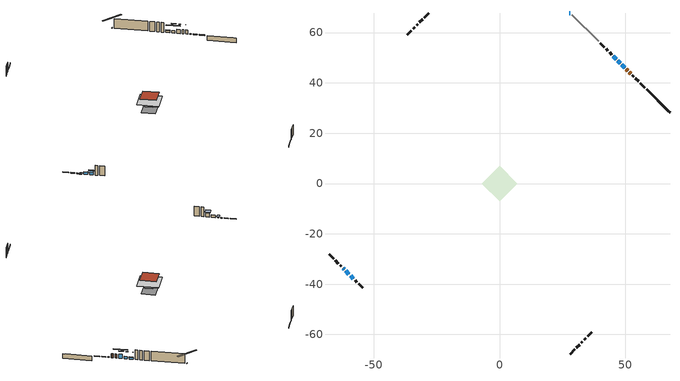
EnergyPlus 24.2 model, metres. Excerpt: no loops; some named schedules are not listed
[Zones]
conditioned space
 floor othersidecoefficients (Floor1 construction): -2.55,0 0,2.55 2.55,0 0,-2.55 z0.23
 floor adiabatic (AdiabaticFloorConstruction): -7.06,0 0,7.06 7.06,0 0,-7.06 z2.67
 floor foundation (Slab1 construction): -4.48,0 0,4.48 4.48,0 0,-4.48 z-2.13
 wall outside (RimJoist1 construction): 28.07,-67.77 29.92,-65.93 / -67.77,-28.07 -65.93,-29.92 / -28.07,67.77 -29.92,65.93 / 57.78,38.07 55.93,39.92 z0.23:0.53
 wall outside (RimJoist2 construction): 30.58,-65.27 31.81,-64.04 / -65.27,-30.58 -64.04,-31.81 / -30.58,65.27 -31.81,64.04 / 55.27,40.57 54.04,41.81 z0.23:0.53
 wall outside (RimJoist3 construction): 32.47,-63.38 32.99,-62.85 / -63.38,-32.47 -62.85,-32.99 / -32.47,63.38 -32.99,62.85 / 53.38,42.46 52.86,42.99 z0.23:0.53
 wall outside (AdiabaticWallConstruction 1): 50.99,44.86 50.47,45.38 z0.23:2.26
 wall outside (AdiabaticWallConstruction): -62.2,-33.65 -61.8,-34.05 z0.23:0.44; 49.81,46.03 48.68,47.16 / -59.21,-36.63 -58.04,-37.8 z0.23:2.26; 48.03,47.82 47.05,48.79 z0.23:1.4; 46.4,49.45 45.25,50.6 z0.23:1.15; -61.15,-34.7 -59.87,-35.98 z0.23:1.45; 28.08,67.77 27.74,67.77 z0.23:0.54
 wall outside (Wall2 construction): 33.65,-62.2 34.38,-61.47 / -57.39,-38.46 -56.66,-39.19 / -33.65,62.2 -34.38,61.47 / 43.09,52.76 42.36,53.49 z0.23:5.11
 wall outside (Wall3 construction): 35.03,-60.81 36.7,-59.15 / -56,-39.84 -54.34,-41.51 / -35.03,60.81 -36.7,59.15 / 41.7,54.14 40.04,55.81 z0.23:5.11
 wall foundation (FoundationWall1 construction): 58.43,37.41,-2.13 58.43,37.41,0.23 66.84,29.01,0.23 66.84,29.01,0.15 67.77,28.07,0.15 67.77,28.07,-2.13
 wall othersidecoefficients (AdiabaticWallConstruction 1): 52.2,43.64 51.64,44.2 z0.23:2.26
 wall othersidecoefficients (Wall1 construction): 44.59,51.25 43.74,52.1 z0.23:5.11
 wall adiabatic (Wall4 construction): 39.38,56.47 28.73,67.12 z0.23:5.11
 window (WindowConstruction 5): -62.2,-33.65 -61.8,-34.04 z0.23:0.43
 window (WindowConstruction): 49.81,46.03 48.68,47.16 z0.23:2.26
 window (WindowConstruction 1): 48.02,47.82 47.06,48.79 z0.23:1.4
 window (WindowConstruction 2): 46.4,49.45 45.25,50.6 z0.23:1.14
 window (WindowConstruction 3): -61.15,-34.7 -59.87,-35.98 z0.23:1.45
 window (WindowConstruction 4): -59.21,-36.63 -58.04,-37.8 z0.23:2.26
 window (WindowConstruction 6): 28.07,67.77 27.74,67.77 z0.23:0.53
 door inside (Door): 52.2,43.64 51.64,44.2 z0.23:2.26
 door (Door 1): 50.99,44.86 50.47,45.38 z0.23:2.26
 ceiling adiabatic (AdiabaticFloorConstruction): 0,-7.06 7.06,0 0,7.06 -7.06,0 z2.67
 roof outside (Roof1 construction): 0,5.31 -5.31,0 0,-5.31 5.31,0 z5.11
shading: -61.59,-34.25 -62.41,-33.44 -63.38,-34.4 -62.56,-35.22 z0.73; 46.87,48.97 51.62,44.22 51.91,44.51 47.16,49.27 z4.82; 45.24,50.6 49.84,46.01 50.13,46.3 45.54,50.89 z3.96; 45.11,50.74 46.54,49.31 46.83,49.6 45.4,51.03 z1.35; -57.83,-38.01 -59.42,-36.42 -60.93,-37.93 -59.34,-39.52 z2.56; 22.74,67.77 33.07,67.77 33.07,68.18 22.74,68.18 z5.53
[Building]
Building 1: Terrain=Suburbs
[Site:Location]
Ottawa Intl AP_ON: Latitude {deg}=45.32; Longitude {deg}=-75.67; Time Zone {hr}=-5; Elevation {m}=115; Keep Site Location Information=Yes
[Site:GroundTemperature:Shallow]
1.18808, -1.19398, -1.38475, -0.254337, 4.28362, 8.80044, 12.7163, 15.1969, 15.4076, 13.3901, 9.57408, 5.19582
[Site:WaterMainsTemperature]
Calculation Method=Schedule; Temperature Schedule=mains temperature schedule
[Material] Roughness=Rough; Thermal Absorptance=0.9
Name | Thickness {m} | Conductivity {W/m-K} | Density {kg/m3} | Specific Heat {J/kg-K} | Solar Absorptance | Visible Absorptance
asphalt or fiberglass shingles | 0.00635 | 0.162714 | 1121.4 | 1465.45 | 0.4 | 0.4
concrete 4.0 in. | 0.1016 | 1.803125 | 2242.8 | 837.4 | 0.7 | 0.7
concrete 8.0 in. | 0.2032 | 1.803125 | 2242.8 | 837.4 | 0.7 | 0.7
door material | 0.04445 | 0.295421 | 512.64 | 1214.23 | 0.7 | 0.7
door material 1 | 0.04445 | 0.327969 | 512.64 | 1214.23 | 0.7 | 0.7
exterior vertical ins | 0.00750702 | 0.029427 | 32.04 | 1214.23 | 0.7 | 0.7
floor covering | 0.0127 | 0.0433444 | 54.468 | 1339.84 | 0.6 | 0.6
floor rigid ins | 0.051816 | 0.029427 | 32.04 | 1214.23 | 0.7 | 0.7
floor rigid ins 1; wall rigid ins | 0.512978 | 0.029427 | 32.04 | 1214.23 | 0.7 | 0.7
floor stud and cavity | 0.1397 | 0.123406 | 92.3553 | 1139.71 | 0.7 | 0.7
floor stud and cavity 1 | 0.1397 | 1.75129 | 37.0049 | 1207.88 | 0.7 | 0.7
furniture material conditioned space 1 | 0.1524 | 0.115458 | 640.8 | 1214.23 | 0.6 | 0.6
gypsum board | 0.0127 | 0.160291 | 801 | 837.4 | 0.6 | 0.6
gypsum board 1 | 0.0127 | 0.160291 | 801 | 837.4 | 0.7 | 0.7
osb sheathing 0.5 in. | 0.0127 | 0.115458 | 512.64 | 1214.23 | 0.4 | 0.4
osb sheathing 0.5 in. 1 | 0.0127 | 0.115458 | 512.64 | 1214.23 | 0.7 | 0.7
osb sheathing 0.75 in. | 0.01905 | 0.115458 | 512.64 | 1214.23 | 0.7 | 0.7
osb sheathing 2.0 in. | 0.0508 | 0.115458 | 512.64 | 1214.23 | 0.7 | 0.7
rim joist stud and cavity | 0.0508 | 0.0385912 | 125.044 | 1163.47 | 0.6 | 0.6
rim joist stud and cavity 1 | 0.0508 | 0.0315101 | 125.044 | 1163.47 | 0.6 | 0.6
rim joist stud and cavity 2 | 0.0508 | 0.571797 | 50.32683 | 1063.81 | 0.6 | 0.6
roof stud and cavity | 0.2032 | 0.116338 | 78.34581 | 1123.46 | 0.7 | 0.7
wall stud and cavity | 0.1397 | 0.1159 | 139.0536 | 1170.24 | 0.7 | 0.7
wall stud and cavity 1 | 0.1397 | 0.114321 | 139.0536 | 1170.24 | 0.7 | 0.7
wall stud and cavity 2 | 0.1397 | 0.110963 | 139.0536 | 1170.24 | 0.7 | 0.7
wall stud and cavity 3 | 0.1397 | 0.0982465 | 139.0536 | 1170.24 | 0.7 | 0.7
wall stud and cavity 4 | 0.0889 | 0.380278 | 52.3479 | 1209.89 | 0.7 | 0.7
wall stud and cavity 5 | 0.0889 | 0.391764 | 83.0341 | 1211.67 | 0.7 | 0.7
wood siding | 0.0254 | 0.102417 | 544.68 | 1172.36 | 0.4 | 0.4
wood siding 1; wood siding 2; wood siding 3 | 0.0254 | 0.102417 | 544.68 | 1172.36 | 0.7 | 0.7
[WindowMaterial:SimpleGlazingSystem]
Name | U-Factor {W/m2-K} | Solar Heat Gain Coefficient
WindowMaterial | 2.98322 | 0.58
WindowMaterial 1 | 5.76317 | 0.76
WindowMaterial 2 | 3.16037 | 0.57
WindowMaterial 3 | 3.11325 | 0.6
WindowMaterial 4 | 2.98152 | 0.59
WindowMaterial 5 | 3.11495 | 0.41
WindowMaterial 6 | 3.07009 | 0.43
[Construction]
AdiabaticFloorConstruction: floor stud and cavity 1, floor rigid ins 1, osb sheathing 0.75 in., floor covering
AdiabaticWallConstruction: wood siding 2, wall rigid ins, wall stud and cavity 4, gypsum board
AdiabaticWallConstruction 1: wood siding 3, wall rigid ins, wall stud and cavity 4, gypsum board
Door: door material
Door 1: door material 1
Floor1 construction: floor stud and cavity, floor rigid ins, osb sheathing 0.75 in., floor covering
FoundationWall1 construction: concrete 8.0 in., gypsum board 1
furniture construction conditioned space 1: furniture material conditioned space 1
PartitionWallConstruction: gypsum board, wall stud and cavity 5, gypsum board
RimJoist1 construction: wood siding 1, osb sheathing 2.0 in., rim joist stud and cavity
RimJoist2 construction: wood siding 1, osb sheathing 2.0 in., rim joist stud and cavity 1
RimJoist3 construction: wood siding 1, rim joist stud and cavity 2
Roof1 construction: asphalt or fiberglass shingles, osb sheathing 0.75 in., roof stud and cavity, gypsum board
Slab1 construction: concrete 4.0 in.
Wall1 construction: osb sheathing 0.5 in., wall stud and cavity, gypsum board
Wall2 construction: wood siding, osb sheathing 0.5 in. 1, wall stud and cavity 1, gypsum board
Wall3 construction: wood siding, osb sheathing 0.5 in. 1, wall stud and cavity 2, gypsum board
Wall4 construction: osb sheathing 0.5 in., wall stud and cavity 3, gypsum board
WindowConstruction: WindowMaterial
WindowConstruction 1: WindowMaterial 1
WindowConstruction 2: WindowMaterial 2
WindowConstruction 3: WindowMaterial 3
WindowConstruction 4: WindowMaterial 4
WindowConstruction 5: WindowMaterial 5
WindowConstruction 6: WindowMaterial 6
[Zone]
conditioned space: Multiplier=1; Volume {m3}=353.1; Part of Total Floor Area=Yes
[Space]
conditioned space 1: Zone=conditioned space; Volume {m3}=353.1
[SurfaceProperty:OtherSideCoefficients]
other non-freezing space: Combined Convective/Radiative Film Coefficient {W/m2-K}=8.35; Constant Temperature Coefficient=1; External Dry-Bulb Temperature Coefficient=0; Ground Temperature Coefficient=0; Wind Speed Coefficient=0; Zone Air Temperature Coefficient=0; Constant Temperature Schedule=other non-freezing space; Previous Other Side Temperature Coefficient=0
[SurfaceProperty:ExposedFoundationPerimeter]
Slab1: Exposed Perimeter Calculation Method=TotalExposedPerimeter; Total Exposed Perimeter {m}=13.207
[InternalMass] Zone or ZoneList=conditioned space; Space or SpaceList=conditioned space 1
Name | Construction | Surface Area {m2}
furniture mass conditioned space 1 | furniture construction conditioned space 1 | 61.1681
partition wall mass | PartitionWallConstruction | 152.92
[Lights]
interior lighting: Zone or ZoneList or Space or SpaceList=conditioned space 1; Schedule=interior lighting schedule; Design Level Calculation Method=LightingLevel; Lighting Level {W}=343.2; Return Air Fraction=0; Fraction Radiant=0.6; Fraction Visible=0.2; Fraction Replaceable=1
[People]
occupants: Zone or ZoneList or Space or SpaceList=conditioned space 1; Number of People Schedule=occupants schedule; Number of People Calculation Method=People; Number of People=3; Fraction Radiant=0.314171; Sensible Heat Fraction=0.56303; Activity Level Schedule=occupants activity schedule; Carbon Dioxide Generation Rate {m3/s-W}=0; Enable ASHRAE 55 Comfort Warnings=No; Mean Radiant Temperature Calculation Type=EnclosureAveraged
[ElectricEquipment] Zone or ZoneList or Space or SpaceList=conditioned space 1; Design Level Calculation Method=EquipmentLevel
Name | Schedule | Design Level {W} | Fraction Latent | Fraction Radiant | Fraction Lost
clothes dryer | clothes dryer schedule | 140.772 | 0.015 | 0.081 | 0.85
clothes washer | clothes washer schedule | 32.1985 | 0.03 | 0.162 | 0.7
cooking range | cooking range schedule | 208.969 | 0.08 | 0.432 | 0.2
dishwasher | dishwasher schedule | 66.8632 | 0.3 | 0.18 | 0.4
fridge | fridge schedule | 72.9452 | 0 | 0.6 | 0
mech vent bath fan 0 | mech vent bath fan 0 schedule | 50.2 | 0 | 0 | 1
mech vent bath fan 1 | mech vent bath fan 1 schedule | 50.2 | 0 | 0 | 1
mech vent house fan | mech vent house fan schedule | 0 | 0 | 0 | 1
mech vent house fan cfis | mech vent house fan cfis schedule | 0 | 0 | 0 | 0
mech vent range fan 0 | mech vent range fan 0 schedule | 57 | 0 | 0 | 1
misc plug loads | misc plug loads schedule | 494.7 | 0.045 | 0.513 | 0.1
whole house fan | Always On Discrete | 0 | 0 | 0 | 1
[OtherEquipment] Zone or ZoneList or Space or SpaceList=conditioned space 1; Design Level Calculation Method=EquipmentLevel
Name | Fuel Type | Schedule | Design Level {W} | Fraction Latent | Fraction Radiant | Fraction Lost
clothes dryer 1 | Electricity | clothes dryer schedule | 0 | 0.015 | 0.081 | 0.85
cooking range 1 | Electricity | cooking range schedule | 0 | 0.08 | 0.432 | 0.2
general water use latent | None | general water use schedule | 59.3978 | 1 | 0 | 0
general water use sensible | None | general water use schedule | -58.539 | 0 | 0.6 | 0
mech vent house fan latent load | None | Always On Discrete | 0 | 1 | 0 | 0
mech vent house fan sensible load | None | Always On Discrete | 0 | 0 | 0 | 0
water heater energy adjustment1 | FuelOilNo2 | Always On Discrete | 0.01 | 0 | 0 | 1
[ZoneInfiltration:DesignFlowRate] Zone or ZoneList or Space or SpaceList=conditioned space 1; Schedule=Always On Discrete; Design Flow Rate Calculation Method=Flow/Zone; Design Flow Rate {m3/s}=0
infil flow; natural vent flow; whole house fan flow
[Foundation:Kiva]
Foundation Kiva 1: Initial Indoor Air Temperature {C}=18; Wall Height Above Grade {m}=0.230002; Wall Depth Below Slab {m}=0.2032; Custom Block Material Name 1=exterior vertical ins; Custom Block Depth 1 {m}=2.36001; Custom Block X Position 1 {m}=0.2159; Custom Block Z Position 1 {m}=0
[Foundation:Kiva:Settings]
Soil Conductivity {W/m-K}=0.849921; Soil Density {kg/m3}=1842.3; Soil Specific Heat {J/kg-K}=418.7; Ground Solar Absorptivity=0.9; Ground Thermal Absorptivity=0.9; Ground Surface Roughness {m}=0.03; Far-Field Width {m}=40; Deep-Ground Boundary Condition=ZeroFlux; Deep-Ground Depth {m}=40; Minimum Cell Dimension {m}=0.2; Maximum Cell Growth Coefficient=3; Simulation Timestep=Timestep
[Exterior:Lights]
exterior lighting: Schedule=exterior lighting schedule; Design Level {W}=75.6
[Schedule:Constant]
Name | Hourly Value
other non-freezing space; fridge schedule | 0
occupants activity schedule | 117.228
mech vent house fan schedule; mech vent house fan cfis schedule; Always On Discrete | 1
[Schedule:Week:Daily]
interior lighting schedule Week Rule - Jan1-Jan27: interior lighting schedule day, interior lighting schedule day, interior lighting schedule day, interior lighting schedule day, interior lighting schedule day, interior lighting schedule day, interior lighting schedule day, interior lighting schedule default day, interior lighting schedule default day, interior lighting schedule default day, interior lighting schedule default day, interior lighting schedule default day
interior lighting schedule Week Rule - Jan28-Feb3: interior lighting schedule day, interior lighting schedule day, interior lighting schedule day, interior lighting schedule day, interior lighting schedule day 1, interior lighting schedule day 1, interior lighting schedule day 1, interior lighting schedule default day, interior lighting schedule default day, interior lighting schedule default day, interior lighting schedule default day, interior lighting schedule default day
interior lighting schedule Week Rule - Feb4-Feb24: interior lighting schedule day 1, interior lighting schedule day 1, interior lighting schedule day 1, interior lighting schedule day 1, interior lighting schedule day 1, interior lighting schedule day 1, interior lighting schedule day 1, interior lighting schedule default day, interior lighting schedule default day, interior lighting schedule default day, interior lighting schedule default day, interior lighting schedule default day
interior lighting schedule Week Rule - Feb25-Mar3: interior lighting schedule day 1, interior lighting schedule day 1, interior lighting schedule day 1, interior lighting schedule day 1, interior lighting schedule day 2, interior lighting schedule day 2, interior lighting schedule day 2, interior lighting schedule default day, interior lighting schedule default day, interior lighting schedule default day, interior lighting schedule default day, interior lighting schedule default day
interior lighting schedule Week Rule - Mar4-Mar31: interior lighting schedule day 2, interior lighting schedule day 2, interior lighting schedule day 2, interior lighting schedule day 2, interior lighting schedule day 2, interior lighting schedule day 2, interior lighting schedule day 2, interior lighting schedule default day, interior lighting schedule default day, interior lighting schedule default day, interior lighting schedule default day, interior lighting schedule default day
interior lighting schedule Week Rule - Apr1-Apr28: interior lighting schedule day 3, interior lighting schedule day 3, interior lighting schedule day 3, interior lighting schedule day 3, interior lighting schedule day 3, interior lighting schedule day 3, interior lighting schedule day 3, interior lighting schedule default day, interior lighting schedule default day, interior lighting schedule default day, interior lighting schedule default day, interior lighting schedule default day
interior lighting schedule Week Rule - Apr29-May5: interior lighting schedule day 3, interior lighting schedule day 3, interior lighting schedule day 4, interior lighting schedule day 4, interior lighting schedule day 4, interior lighting schedule day 4, interior lighting schedule day 4, interior lighting schedule default day, interior lighting schedule default day, interior lighting schedule default day, interior lighting schedule default day, interior lighting schedule default day
interior lighting schedule Week Rule - May6-May26: interior lighting schedule day 4, interior lighting schedule day 4, interior lighting schedule day 4, interior lighting schedule day 4, interior lighting schedule day 4, interior lighting schedule day 4, interior lighting schedule day 4, interior lighting schedule default day, interior lighting schedule default day, interior lighting schedule default day, interior lighting schedule default day, interior lighting schedule default day
interior lighting schedule Week Rule - May27-Jun2: interior lighting schedule day 4, interior lighting schedule day 4, interior lighting schedule day 4, interior lighting schedule day 4, interior lighting schedule day 4, interior lighting schedule day 5, interior lighting schedule day 5, interior lighting schedule default day, interior lighting schedule default day, interior lighting schedule default day, interior lighting schedule default day, interior lighting schedule default day
interior lighting schedule Week Rule - Jun3-Jun30: interior lighting schedule day 5, interior lighting schedule day 5, interior lighting schedule day 5, interior lighting schedule day 5, interior lighting schedule day 5, interior lighting schedule day 5, interior lighting schedule day 5, interior lighting schedule default day, interior lighting schedule default day, interior lighting schedule default day, interior lighting schedule default day, interior lighting schedule default day
interior lighting schedule Week Rule - Jul1-Jul28: interior lighting schedule day 6, interior lighting schedule day 6, interior lighting schedule day 6, interior lighting schedule day 6, interior lighting schedule day 6, interior lighting schedule day 6, interior lighting schedule day 6, interior lighting schedule default day, interior lighting schedule default day, interior lighting schedule default day, interior lighting schedule default day, interior lighting schedule default day
interior lighting schedule Week Rule - Jul29-Aug4: interior lighting schedule day 6, interior lighting schedule day 6, interior lighting schedule day 6, interior lighting schedule day 7, interior lighting schedule day 7, interior lighting schedule day 7, interior lighting schedule day 7, interior lighting schedule default day, interior lighting schedule default day, interior lighting schedule default day, interior lighting schedule default day, interior lighting schedule default day
interior lighting schedule Week Rule - Aug5-Aug25: interior lighting schedule day 7, interior lighting schedule day 7, interior lighting schedule day 7, interior lighting schedule day 7, interior lighting schedule day 7, interior lighting schedule day 7, interior lighting schedule day 7, interior lighting schedule default day, interior lighting schedule default day, interior lighting schedule default day, interior lighting schedule default day, interior lighting schedule default day
interior lighting schedule Week Rule - Aug26-Sep1: interior lighting schedule day 7, interior lighting schedule day 7, interior lighting schedule day 7, interior lighting schedule day 7, interior lighting schedule day 7, interior lighting schedule day 7, interior lighting schedule day 8, interior lighting schedule default day, interior lighting schedule default day, interior lighting schedule default day, interior lighting schedule default day, interior lighting schedule default day
interior lighting schedule Week Rule - Sep2-Sep29: interior lighting schedule day 8, interior lighting schedule day 8, interior lighting schedule day 8, interior lighting schedule day 8, interior lighting schedule day 8, interior lighting schedule day 8, interior lighting schedule day 8, interior lighting schedule default day, interior lighting schedule default day, interior lighting schedule default day, interior lighting schedule default day, interior lighting schedule default day
interior lighting schedule Week Rule - Sep30-Oct6: interior lighting schedule day 8, interior lighting schedule day 9, interior lighting schedule day 9, interior lighting schedule day 9, interior lighting schedule day 9, interior lighting schedule day 9, interior lighting schedule day 9, interior lighting schedule default day, interior lighting schedule default day, interior lighting schedule default day, interior lighting schedule default day, interior lighting schedule default day
interior lighting schedule Week Rule - Oct7-Oct27: interior lighting schedule day 9, interior lighting schedule day 9, interior lighting schedule day 9, interior lighting schedule day 9, interior lighting schedule day 9, interior lighting schedule day 9, interior lighting schedule day 9, interior lighting schedule default day, interior lighting schedule default day, interior lighting schedule default day, interior lighting schedule default day, interior lighting schedule default day
interior lighting schedule Week Rule - Oct28-Nov3: interior lighting schedule day 9, interior lighting schedule day 9, interior lighting schedule day 9, interior lighting schedule day 9, interior lighting schedule day 10, interior lighting schedule day 10, interior lighting schedule day 10, interior lighting schedule default day, interior lighting schedule default day, interior lighting schedule default day, interior lighting schedule default day, interior lighting schedule default day
interior lighting schedule Week Rule - Nov4-Nov24: interior lighting schedule day 10, interior lighting schedule day 10, interior lighting schedule day 10, interior lighting schedule day 10, interior lighting schedule day 10, interior lighting schedule day 10, interior lighting schedule day 10, interior lighting schedule default day, interior lighting schedule default day, interior lighting schedule default day, interior lighting schedule default day, interior lighting schedule default day
interior lighting schedule Week Rule - Nov25-Dec1: interior lighting schedule day 10, interior lighting schedule day 10, interior lighting schedule day 10, interior lighting schedule day 10, interior lighting schedule day 10, interior lighting schedule day 10, interior lighting schedule day 11, interior lighting schedule default day, interior lighting schedule default day, interior lighting schedule default day, interior lighting schedule default day, interior lighting schedule default day
interior lighting schedule Week Rule - Dec2-Dec31: interior lighting schedule day 11, interior lighting schedule day 11, interior lighting schedule day 11, interior lighting schedule day 11, interior lighting schedule day 11, interior lighting schedule day 11, interior lighting schedule day 11, interior lighting schedule default day, interior lighting schedule default day, interior lighting schedule default day, interior lighting schedule default day, interior lighting schedule default day
occupants schedule Week Rule - Jan1-Dec31: occupants schedule day, occupants schedule day, occupants schedule day, occupants schedule day, occupants schedule day, occupants schedule day, occupants schedule day, occupants schedule default day, occupants schedule default day, occupants schedule default day, occupants schedule default day, occupants schedule default day
clothes dryer schedule Week Rule - Jan1-Dec31: clothes dryer schedule day, clothes dryer schedule day, clothes dryer schedule day, clothes dryer schedule day, clothes dryer schedule day, clothes dryer schedule day, clothes dryer schedule day, clothes dryer schedule default day, clothes dryer schedule default day, clothes dryer schedule default day, clothes dryer schedule default day, clothes dryer schedule default day
clothes washer schedule Week Rule - Jan1-Dec31: clothes washer schedule day, clothes washer schedule day, clothes washer schedule day, clothes washer schedule day, clothes washer schedule day, clothes washer schedule day, clothes washer schedule day, clothes washer schedule default day, clothes washer schedule default day, clothes washer schedule default day, clothes washer schedule default day, clothes washer schedule default day
cooking range schedule Week Rule - Jan1-Dec31: cooking range schedule day, cooking range schedule day, cooking range schedule day, cooking range schedule day, cooking range schedule day, cooking range schedule day, cooking range schedule day, cooking range schedule default day, cooking range schedule default day, cooking range schedule default day, cooking range schedule default day, cooking range schedule default day
dishwasher schedule Week Rule - Jan1-Dec31: dishwasher schedule day, dishwasher schedule day, dishwasher schedule day, dishwasher schedule day, dishwasher schedule day, dishwasher schedule day, dishwasher schedule day, dishwasher schedule default day, dishwasher schedule default day, dishwasher schedule default day, dishwasher schedule default day, dishwasher schedule default day
mech vent bath fan 0 schedule Week Rule - Jan1-Dec31: mech vent bath fan 0 schedule day, mech vent bath fan 0 schedule day, mech vent bath fan 0 schedule day, mech vent bath fan 0 schedule day, mech vent bath fan 0 schedule day, mech vent bath fan 0 schedule day, mech vent bath fan 0 schedule day, mech vent bath fan 0 schedule default day, mech vent bath fan 0 schedule default day, mech vent bath fan 0 schedule default day, mech vent bath fan 0 schedule default day, mech vent bath fan 0 schedule default day
mech vent bath fan 1 schedule Week Rule - Jan1-Dec31: mech vent bath fan 1 schedule day, mech vent bath fan 1 schedule day, mech vent bath fan 1 schedule day, mech vent bath fan 1 schedule day, mech vent bath fan 1 schedule day, mech vent bath fan 1 schedule day, mech vent bath fan 1 schedule day, mech vent bath fan 1 schedule default day, mech vent bath fan 1 schedule default day, mech vent bath fan 1 schedule default day, mech vent bath fan 1 schedule default day, mech vent bath fan 1 schedule default day
mech vent range fan 0 schedule Week Rule - Jan1-Dec31: mech vent range fan 0 schedule day, mech vent range fan 0 schedule day, mech vent range fan 0 schedule day, mech vent range fan 0 schedule day, mech vent range fan 0 schedule day, mech vent range fan 0 schedule day, mech vent range fan 0 schedule day, mech vent range fan 0 schedule default day, mech vent range fan 0 schedule default day, mech vent range fan 0 schedule default day, mech vent range fan 0 schedule default day, mech vent range fan 0 schedule default day
misc plug loads schedule Week Rule - Jan1-Dec31: misc plug loads schedule day, misc plug loads schedule day, misc plug loads schedule day, misc plug loads schedule day, misc plug loads schedule day, misc plug loads schedule day, misc plug loads schedule day, misc plug loads schedule default day, misc plug loads schedule default day, misc plug loads schedule default day, misc plug loads schedule default day, misc plug loads schedule default day
general water use schedule Week Rule - Jan1-Dec31: general water use schedule day, general water use schedule day, general water use schedule day, general water use schedule day, general water use schedule day, general water use schedule day, general water use schedule day, general water use schedule default day, general water use schedule default day, general water use schedule default day, general water use schedule default day, general water use schedule default day
exterior lighting schedule Week Rule - Jan1-Jan27: exterior lighting schedule day, exterior lighting schedule day, exterior lighting schedule day, exterior lighting schedule day, exterior lighting schedule day, exterior lighting schedule day, exterior lighting schedule day, exterior lighting schedule default day, exterior lighting schedule default day, exterior lighting schedule default day, exterior lighting schedule default day, exterior lighting schedule default day
exterior lighting schedule Week Rule - Jan28-Feb3: exterior lighting schedule day, exterior lighting schedule day, exterior lighting schedule day, exterior lighting schedule day, exterior lighting schedule day 1, exterior lighting schedule day 1, exterior lighting schedule day 1, exterior lighting schedule default day, exterior lighting schedule default day, exterior lighting schedule default day, exterior lighting schedule default day, exterior lighting schedule default day
exterior lighting schedule Week Rule - Feb4-Feb24: exterior lighting schedule day 1, exterior lighting schedule day 1, exterior lighting schedule day 1, exterior lighting schedule day 1, exterior lighting schedule day 1, exterior lighting schedule day 1, exterior lighting schedule day 1, exterior lighting schedule default day, exterior lighting schedule default day, exterior lighting schedule default day, exterior lighting schedule default day, exterior lighting schedule default day
exterior lighting schedule Week Rule - Feb25-Mar3: exterior lighting schedule day 1, exterior lighting schedule day 1, exterior lighting schedule day 1, exterior lighting schedule day 1, exterior lighting schedule day 2, exterior lighting schedule day 2, exterior lighting schedule day 2, exterior lighting schedule default day, exterior lighting schedule default day, exterior lighting schedule default day, exterior lighting schedule default day, exterior lighting schedule default day
exterior lighting schedule Week Rule - Mar4-Mar31: exterior lighting schedule day 2, exterior lighting schedule day 2, exterior lighting schedule day 2, exterior lighting schedule day 2, exterior lighting schedule day 2, exterior lighting schedule day 2, exterior lighting schedule day 2, exterior lighting schedule default day, exterior lighting schedule default day, exterior lighting schedule default day, exterior lighting schedule default day, exterior lighting schedule default day
exterior lighting schedule Week Rule - Apr1-Apr28: exterior lighting schedule day 3, exterior lighting schedule day 3, exterior lighting schedule day 3, exterior lighting schedule day 3, exterior lighting schedule day 3, exterior lighting schedule day 3, exterior lighting schedule day 3, exterior lighting schedule default day, exterior lighting schedule default day, exterior lighting schedule default day, exterior lighting schedule default day, exterior lighting schedule default day
exterior lighting schedule Week Rule - Apr29-May5: exterior lighting schedule day 3, exterior lighting schedule day 3, exterior lighting schedule day 4, exterior lighting schedule day 4, exterior lighting schedule day 4, exterior lighting schedule day 4, exterior lighting schedule day 4, exterior lighting schedule default day, exterior lighting schedule default day, exterior lighting schedule default day, exterior lighting schedule default day, exterior lighting schedule default day
exterior lighting schedule Week Rule - May6-May26: exterior lighting schedule day 4, exterior lighting schedule day 4, exterior lighting schedule day 4, exterior lighting schedule day 4, exterior lighting schedule day 4, exterior lighting schedule day 4, exterior lighting schedule day 4, exterior lighting schedule default day, exterior lighting schedule default day, exterior lighting schedule default day, exterior lighting schedule default day, exterior lighting schedule default day
exterior lighting schedule Week Rule - May27-Jun2: exterior lighting schedule day 4, exterior lighting schedule day 4, exterior lighting schedule day 4, exterior lighting schedule day 4, exterior lighting schedule day 4, exterior lighting schedule day 5, exterior lighting schedule day 5, exterior lighting schedule default day, exterior lighting schedule default day, exterior lighting schedule default day, exterior lighting schedule default day, exterior lighting schedule default day
exterior lighting schedule Week Rule - Jun3-Jun30: exterior lighting schedule day 5, exterior lighting schedule day 5, exterior lighting schedule day 5, exterior lighting schedule day 5, exterior lighting schedule day 5, exterior lighting schedule day 5, exterior lighting schedule day 5, exterior lighting schedule default day, exterior lighting schedule default day, exterior lighting schedule default day, exterior lighting schedule default day, exterior lighting schedule default day
exterior lighting schedule Week Rule - Jul1-Jul28: exterior lighting schedule day 6, exterior lighting schedule day 6, exterior lighting schedule day 6, exterior lighting schedule day 6, exterior lighting schedule day 6, exterior lighting schedule day 6, exterior lighting schedule day 6, exterior lighting schedule default day, exterior lighting schedule default day, exterior lighting schedule default day, exterior lighting schedule default day, exterior lighting schedule default day
exterior lighting schedule Week Rule - Jul29-Aug4: exterior lighting schedule day 6, exterior lighting schedule day 6, exterior lighting schedule day 6, exterior lighting schedule day 7, exterior lighting schedule day 7, exterior lighting schedule day 7, exterior lighting schedule day 7, exterior lighting schedule default day, exterior lighting schedule default day, exterior lighting schedule default day, exterior lighting schedule default day, exterior lighting schedule default day
exterior lighting schedule Week Rule - Aug5-Aug25: exterior lighting schedule day 7, exterior lighting schedule day 7, exterior lighting schedule day 7, exterior lighting schedule day 7, exterior lighting schedule day 7, exterior lighting schedule day 7, exterior lighting schedule day 7, exterior lighting schedule default day, exterior lighting schedule default day, exterior lighting schedule default day, exterior lighting schedule default day, exterior lighting schedule default day
exterior lighting schedule Week Rule - Aug26-Sep1: exterior lighting schedule day 7, exterior lighting schedule day 7, exterior lighting schedule day 7, exterior lighting schedule day 7, exterior lighting schedule day 7, exterior lighting schedule day 7, exterior lighting schedule day 8, exterior lighting schedule default day, exterior lighting schedule default day, exterior lighting schedule default day, exterior lighting schedule default day, exterior lighting schedule default day
exterior lighting schedule Week Rule - Sep2-Sep29: exterior lighting schedule day 8, exterior lighting schedule day 8, exterior lighting schedule day 8, exterior lighting schedule day 8, exterior lighting schedule day 8, exterior lighting schedule day 8, exterior lighting schedule day 8, exterior lighting schedule default day, exterior lighting schedule default day, exterior lighting schedule default day, exterior lighting schedule default day, exterior lighting schedule default day
exterior lighting schedule Week Rule - Sep30-Oct6: exterior lighting schedule day 8, exterior lighting schedule day 9, exterior lighting schedule day 9, exterior lighting schedule day 9, exterior lighting schedule day 9, exterior lighting schedule day 9, exterior lighting schedule day 9, exterior lighting schedule default day, exterior lighting schedule default day, exterior lighting schedule default day, exterior lighting schedule default day, exterior lighting schedule default day
exterior lighting schedule Week Rule - Oct7-Oct27: exterior lighting schedule day 9, exterior lighting schedule day 9, exterior lighting schedule day 9, exterior lighting schedule day 9, exterior lighting schedule day 9, exterior lighting schedule day 9, exterior lighting schedule day 9, exterior lighting schedule default day, exterior lighting schedule default day, exterior lighting schedule default day, exterior lighting schedule default day, exterior lighting schedule default day
exterior lighting schedule Week Rule - Oct28-Nov3: exterior lighting schedule day 9, exterior lighting schedule day 9, exterior lighting schedule day 9, exterior lighting schedule day 9, exterior lighting schedule day 10, exterior lighting schedule day 10, exterior lighting schedule day 10, exterior lighting schedule default day, exterior lighting schedule default day, exterior lighting schedule default day, exterior lighting schedule default day, exterior lighting schedule default day
exterior lighting schedule Week Rule - Nov4-Nov24: exterior lighting schedule day 10, exterior lighting schedule day 10, exterior lighting schedule day 10, exterior lighting schedule day 10, exterior lighting schedule day 10, exterior lighting schedule day 10, exterior lighting schedule day 10, exterior lighting schedule default day, exterior lighting schedule default day, exterior lighting schedule default day, exterior lighting schedule default day, exterior lighting schedule default day
exterior lighting schedule Week Rule - Nov25-Dec1: exterior lighting schedule day 10, exterior lighting schedule day 10, exterior lighting schedule day 10, exterior lighting schedule day 10, exterior lighting schedule day 10, exterior lighting schedule day 10, exterior lighting schedule day 11, exterior lighting schedule default day, exterior lighting schedule default day, exterior lighting schedule default day, exterior lighting schedule default day, exterior lighting schedule default day
[Schedule:Year]
interior lighting schedule: interior lighting schedule Week Rule - Jan1-Jan27, 1, 1, 1, 27, interior lighting schedule Week Rule - Jan28-Feb3, 1, 28, 2, 3, interior lighting schedule Week Rule - Feb4-Feb24, 2, 4, 2, 24, interior lighting schedule Week Rule - Feb25-Mar3, 2, 25, 3, 3, interior lighting schedule Week Rule - Mar4-Mar31, 3, 4, 3, 31, interior lighting schedule Week Rule - Apr1-Apr28, 4, 1, 4, 28, interior lighting schedule Week Rule - Apr29-May5, 4, 29, 5, 5, interior lighting schedule Week Rule - May6-May26, 5, 6, 5, 26, interior lighting schedule Week Rule - May27-Jun2, 5, 27, 6, 2, interior lighting schedule Week Rule - Jun3-Jun30, 6, 3, 6, 30, interior lighting schedule Week Rule - Jul1-Jul28, 7, 1, 7, 28, interior lighting schedule Week Rule - Jul29-Aug4, 7, 29, 8, 4, interior lighting schedule Week Rule - Aug5-Aug25, 8, 5, 8, 25, interior lighting schedule Week Rule - Aug26-Sep1, 8, 26, 9, 1, interior lighting schedule Week Rule - Sep2-Sep29, 9, 2, 9, 29, interior lighting schedule Week Rule - Sep30-Oct6, 9, 30, 10, 6, interior lighting schedule Week Rule - Oct7-Oct27, 10, 7, 10, 27, interior lighting schedule Week Rule - Oct28-Nov3, 10, 28, 11, 3, interior lighting schedule Week Rule - Nov4-Nov24, 11, 4, 11, 24, interior lighting schedule Week Rule - Nov25-Dec1, 11, 25, 12, 1, interior lighting schedule Week Rule - Dec2-Dec31, 12, 2, 12, 31
occupants schedule: occupants schedule Week Rule - Jan1-Dec31, 1, 1, 12, 31
clothes dryer schedule: clothes dryer schedule Week Rule - Jan1-Dec31, 1, 1, 12, 31
clothes washer schedule: clothes washer schedule Week Rule - Jan1-Dec31, 1, 1, 12, 31
cooking range schedule: cooking range schedule Week Rule - Jan1-Dec31, 1, 1, 12, 31
dishwasher schedule: dishwasher schedule Week Rule - Jan1-Dec31, 1, 1, 12, 31
mech vent bath fan 0 schedule: mech vent bath fan 0 schedule Week Rule - Jan1-Dec31, 1, 1, 12, 31
mech vent bath fan 1 schedule: mech vent bath fan 1 schedule Week Rule - Jan1-Dec31, 1, 1, 12, 31
mech vent range fan 0 schedule: mech vent range fan 0 schedule Week Rule - Jan1-Dec31, 1, 1, 12, 31
misc plug loads schedule: misc plug loads schedule Week Rule - Jan1-Dec31, 1, 1, 12, 31
general water use schedule: general water use schedule Week Rule - Jan1-Dec31, 1, 1, 12, 31
exterior lighting schedule: exterior lighting schedule Week Rule - Jan1-Jan27, 1, 1, 1, 27, exterior lighting schedule Week Rule - Jan28-Feb3, 1, 28, 2, 3, exterior lighting schedule Week Rule - Feb4-Feb24, 2, 4, 2, 24, exterior lighting schedule Week Rule - Feb25-Mar3, 2, 25, 3, 3, exterior lighting schedule Week Rule - Mar4-Mar31, 3, 4, 3, 31, exterior lighting schedule Week Rule - Apr1-Apr28, 4, 1, 4, 28, exterior lighting schedule Week Rule - Apr29-May5, 4, 29, 5, 5, exterior lighting schedule Week Rule - May6-May26, 5, 6, 5, 26, exterior lighting schedule Week Rule - May27-Jun2, 5, 27, 6, 2, exterior lighting schedule Week Rule - Jun3-Jun30, 6, 3, 6, 30, exterior lighting schedule Week Rule - Jul1-Jul28, 7, 1, 7, 28, exterior lighting schedule Week Rule - Jul29-Aug4, 7, 29, 8, 4, exterior lighting schedule Week Rule - Aug5-Aug25, 8, 5, 8, 25, exterior lighting schedule Week Rule - Aug26-Sep1, 8, 26, 9, 1, exterior lighting schedule Week Rule - Sep2-Sep29, 9, 2, 9, 29, exterior lighting schedule Week Rule - Sep30-Oct6, 9, 30, 10, 6, exterior lighting schedule Week Rule - Oct7-Oct27, 10, 7, 10, 27, exterior lighting schedule Week Rule - Oct28-Nov3, 10, 28, 11, 3, exterior lighting schedule Week Rule - Nov4-Nov24, 11, 4, 11, 24, exterior lighting schedule Week Rule - Nov25-Dec1, 11, 25, 12, 1, exterior lighting schedule Week Rule - Dec2-Dec31, 12, 2, 12, 31
[Schedule:Compact]
mains temperature schedule: Through: 01/01, For: AllDays, Until: 24:00, 5.98056, Through: 01/02, For: AllDays, Until: 24:00, 5.90111, Through: 01/03, For: AllDays, Until: 24:00, 5.82222, Through: 01/04, For: AllDays, Until: 24:00, 5.74556, Through: 01/05, For: AllDays, Until: 24:00, 5.66944, Through: 01/06, For: AllDays, Until: 24:00, 5.595, Through: 01/07, For: AllDays, Until: 24:00, 5.52222, Through: 01/08, For: AllDays, Until: 24:00, 5.45, Through: 01/09, For: AllDays, Until: 24:00, 5.38, Through: 01/10, For: AllDays, Until: 24:00, 5.31111, Through: 01/11, For: AllDays, Until: 24:00, 5.24333, Through: 01/12, For: AllDays, Until: 24:00, 5.17778, Through: 01/13, For: AllDays, Until: 24:00, 5.11333, Through: 01/14, For: AllDays, Until: 24:00, 5.05, Through: 01/15, For: AllDays, Until: 24:00, 4.98833, Through: 01/16, For: AllDays, Until: 24:00, 4.92889, Through: 01/17, For: AllDays, Until: 24:00, 4.87, Through: 01/18, For: AllDays, Until: 24:00, 4.81333, Through: 01/19, For: AllDays, Until: 24:00, 4.75833, Through: 01/20, For: AllDays, Until: 24:00, 4.70444, Through: 01/21, For: AllDays, Until: 24:00, 4.65278, Through: 01/22, For: AllDays, Until: 24:00, 4.60222, Through: 01/23, For: AllDays, Until: 24:00, 4.55333, Through: 01/24, For: AllDays, Until: 24:00, 4.50667, Through: 01/25, For: AllDays, Until: 24:00, 4.46111, Through: 01/26, For: AllDays, Until: 24:00, 4.41722, Through: 01/27, For: AllDays, Until: 24:00, 4.37556, Through: 01/28, For: AllDays, Until: 24:00, 4.335, Through: 01/29, For: AllDays, Until: 24:00, 4.29667, Through: 01/30, For: AllDays, Until: 24:00, 4.26, Through: 01/31, For: AllDays, Until: 24:00, 4.225, Through: 02/01, For: AllDays, Until: 24:00, 4.19167, Through: 02/02, For: AllDays, Until: 24:00, 4.16, Through: 02/03, For: AllDays, Until: 24:00, 4.13056, Through: 02/04, For: AllDays, Until: 24:00, 4.10278, Through: 02/05, For: AllDays, Until: 24:00, 4.07667, Through: 02/06, For: AllDays, Until: 24:00, 4.05222, Through: 02/07, For: AllDays, Until: 24:00, 4.03, Through: 02/08, For: AllDays, Until: 24:00, 4.00889, Through: 02/09, For: AllDays, Until: 24:00, 3.99056, Through: 02/10, For: AllDays, Until: 24:00, 3.97333, Through: 02/11, For: AllDays, Until: 24:00, 3.95833, Through: 02/12, For: AllDays, Until: 24:00, 3.945, Through: 02/13, For: AllDays, Until: 24:00, 3.93333, Through: 02/14, For: AllDays, Until: 24:00, 3.92389, Through: 02/15, For: AllDays, Until: 24:00, 3.91611, Through: 02/16, For: AllDays, Until: 24:00, 3.91, Through: 02/17, For: AllDays, Until: 24:00, 3.90611, Through: 02/18, For: AllDays, Until: 24:00, 3.90389, Through: 02/19, For: AllDays, Until: 24:00, 3.90389, Through: 02/20, For: AllDays, Until: 24:00, 3.905, Through: 02/21, For: AllDays, Until: 24:00, 3.90889, Through: 02/22, For: AllDays, Until: 24:00, 3.91389, Through: 02/23, For: AllDays, Until: 24:00, 3.92111, Through: 02/24, For: AllDays, Until: 24:00, 3.93, Through: 02/25, For: AllDays, Until: 24:00, 3.94056, Through: 02/26, For: AllDays, Until: 24:00, 3.95333, Through: 02/27, For: AllDays, Until: 24:00, 3.96778, Through: 02/28, For: AllDays, Until: 24:00, 3.98444, Through: 03/01, For: AllDays, Until: 24:00, 4.00278, Through: 03/02, For: AllDays, Until: 24:00, 4.02278, Through: 03/03, For: AllDays, Until: 24:00, 4.04444, Through: 03/04, For: AllDays, Until: 24:00, 4.06833, Through: 03/05, For: AllDays, Until: 24:00, 4.09389, Through: 03/06, For: AllDays, Until: 24:00, 4.12111, Through: 03/07, For: AllDays, Until: 24:00, 4.15, Through: 03/08, For: AllDays, Until: 24:00, 4.18111, Through: 03/09, For: AllDays, Until: 24:00, 4.21333, Through: 03/10, For: AllDays, Until: 24:00, 4.24778, Through: 03/11, For: AllDays, Until: 24:00, 4.28389, Through: 03/12, For: AllDays, Until: 24:00, 4.32222, Through: 03/13, For: AllDays, Until: 24:00, 4.36167, Through: 03/14, For: AllDays, Until: 24:00, 4.40333, Through: 03/15, For: AllDays, Until: 24:00, 4.44611, Through: 03/16, For: AllDays, Until: 24:00, 4.49111, Through: 03/17, For: AllDays, Until: 24:00, 4.53722, Through: 03/18, For: AllDays, Until: 24:00, 4.58556, Through: 03/19, For: AllDays, Until: 24:00, 4.63556, Through: 03/20, For: AllDays, Until: 24:00, 4.68667, Through: 03/21, For: AllDays, Until: 24:00, 4.74, Through: 03/22, For: AllDays, Until: 24:00, 4.79444, Through: 03/23, For: AllDays, Until: 24:00, 4.85111, Through: 03/24, For: AllDays, Until: 24:00, 4.90889, Through: 03/25, For: AllDays, Until: 24:00, 4.96833, Through: 03/26, For: AllDays, Until: 24:00, 5.02944, Through: 03/27, For: AllDays, Until: 24:00, 5.09167, Through: 03/28, For: AllDays, Until: 24:00, 5.15556, Through: 03/29, For: AllDays, Until: 24:00, 5.22111, Through: 03/30, For: AllDays, Until: 24:00, 5.28833, Through: 03/31, For: AllDays, Until: 24:00, 5.35667, Through: 04/01, For: AllDays, Until: 24:00, 5.42667, Through: 04/02, For: AllDays, Until: 24:00, 5.49778, Through: 04/03, For: AllDays, Until: 24:00, 5.57056, Through: 04/04, For: AllDays, Until: 24:00, 5.64444, Through: 04/05, For: AllDays, Until: 24:00, 5.71944, Through: 04/06, For: AllDays, Until: 24:00, 5.79611, Through: 04/07, For: AllDays, Until: 24:00, 5.87444, Through: 04/08, For: AllDays, Until: 24:00, 5.95389, Through: 04/09, For: AllDays, Until: 24:00, 6.03389, Through: 04/10, For: AllDays, Until: 24:00, 6.11611, Through: 04/11, For: AllDays, Until: 24:00, 6.19889, Through: 04/12, For: AllDays, Until: 24:00, 6.28278, Through: 04/13, For: AllDays, Until: 24:00, 6.36833, Through: 04/14, For: AllDays, Until: 24:00, 6.45444, Through: 04/15, For: AllDays, Until: 24:00, 6.54222, Through: 04/16, For: AllDays, Until: 24:00, 6.63056, Through: 04/17, For: AllDays, Until: 24:00, 6.72056, Through: 04/18, For: AllDays, Until: 24:00, 6.81111, Through: 04/19, For: AllDays, Until: 24:00, 6.90278, Through: 04/20, For: AllDays, Until: 24:00, 6.99556, Through: 04/21, For: AllDays, Until: 24:00, 7.08889, Through: 04/22, For: AllDays, Until: 24:00, 7.18333, Through: 04/23, For: AllDays, Until: 24:00, 7.27889, Through: 04/24, For: AllDays, Until: 24:00, 7.375, Through: 04/25, For: AllDays, Until: 24:00, 7.47222, Through: 04/26, For: AllDays, Until: 24:00, 7.57, Through: 04/27, For: AllDays, Until: 24:00, 7.66889, Through: 04/28, For: AllDays, Until: 24:00, 7.76833, Through: 04/29, For: AllDays, Until: 24:00, 7.86833, Through: 04/30, For: AllDays, Until: 24:00, 7.96889, Through: 05/01, For: AllDays, Until: 24:00, 8.07056, Through: 05/02, For: AllDays, Until: 24:00, 8.17278, Through: 05/03, For: AllDays, Until: 24:00, 8.275, Through: 05/04, For: AllDays, Until: 24:00, 8.37833, Through: 05/05, For: AllDays, Until: 24:00, 8.48222, Through: 05/06, For: AllDays, Until: 24:00, 8.58667, Through: 05/07, For: AllDays, Until: 24:00, 8.69111, Through: 05/08, For: AllDays, Until: 24:00, 8.79667, Through: 05/09, For: AllDays, Until: 24:00, 8.90222, Through: 05/10, For: AllDays, Until: 24:00, 9.00833, Through: 05/11, For: AllDays, Until: 24:00, 9.11444, Through: 05/12, For: AllDays, Until: 24:00, 9.22111, Through: 05/13, For: AllDays, Until: 24:00, 9.32778, Through: 05/14, For: AllDays, Until: 24:00, 9.435, Through: 05/15, For: AllDays, Until: 24:00, 9.54278, Through: 05/16, For: AllDays, Until: 24:00, 9.65, Through: 05/17, For: AllDays, Until: 24:00, 9.75778, Through: 05/18, For: AllDays, Until: 24:00, 9.86611, Through: 05/19, For: AllDays, Until: 24:00, 9.97389, Through: 05/20, For: AllDays, Until: 24:00, 10.0822, Through: 05/21, For: AllDays, Until: 24:00, 10.19, Through: 05/22, For: AllDays, Until: 24:00, 10.2983, Through: 05/23, For: AllDays, Until: 24:00, 10.4061, Through: 05/24, For: AllDays, Until: 24:00, 10.5139, Through: 05/25, For: AllDays, Until: 24:00, 10.6222, Through: 05/26, For: AllDays, Until: 24:00, 10.73, Through: 05/27, For: AllDays, Until: 24:00, 10.8372, Through: 05/28, For: AllDays, Until: 24:00, 10.945, Through: 05/29, For: AllDays, Until: 24:00, 11.0517, Through: 05/30, For: AllDays, Until: 24:00, 11.1589, Through: 05/31, For: AllDays, Until: 24:00, 11.2656, Through: 06/01, For: AllDays, Until: 24:00, 11.3717, Through: 06/02, For: AllDays, Until: 24:00, 11.4778, Through: 06/03, For: AllDays, Until: 24:00, 11.5833, Through: 06/04, For: AllDays, Until: 24:00, 11.6883, Through: 06/05, For: AllDays, Until: 24:00, 11.7933, Through: 06/06, For: AllDays, Until: 24:00, 11.8972, Through: 06/07, For: AllDays, Until: 24:00, 12.0011, Through: 06/08, For: AllDays, Until: 24:00, 12.1044, Through: 06/09, For: AllDays, Until: 24:00, 12.2067, Through: 06/10, For: AllDays, Until: 24:00, 12.3089, Through: 06/11, For: AllDays, Until: 24:00, 12.4106, Through: 06/12, For: AllDays, Until: 24:00, 12.5111, Through: 06/13, For: AllDays, Until: 24:00, 12.6111, Through: 06/14, For: AllDays, Until: 24:00, 12.7106, Through: 06/15, For: AllDays, Until: 24:00, 12.8089, Through: 06/16, For: AllDays, Until: 24:00, 12.9067, Through: 06/17, For: AllDays, Until: 24:00, 13.0039, Through: 06/18, For: AllDays, Until: 24:00, 13.1, Through: 06/19, For: AllDays, Until: 24:00, 13.195, Through: 06/20, For: AllDays, Until: 24:00, 13.2894, Through: 06/21, For: AllDays, Until: 24:00, 13.3833, Through: 06/22, For: AllDays, Until: 24:00, 13.4756, Through: 06/23, For: AllDays, Until: 24:00, 13.5672, Through: 06/24, For: AllDays, Until: 24:00, 13.6578, Through: 06/25, For: AllDays, Until: 24:00, 13.7472, Through: 06/26, For: AllDays, Until: 24:00, 13.8356, Through: 06/27, For: AllDays, Until: 24:00, 13.9233, Through: 06/28, For: AllDays, Until: 24:00, 14.0094, Through: 06/29, For: AllDays, Until: 24:00, 14.0944, Through: 06/30, For: AllDays, Until: 24:00, 14.1789, Through: 07/01, For: AllDays, Until: 24:00, 14.2617, Through: 07/02, For: AllDays, Until: 24:00, 14.3433, Through: 07/03, For: AllDays, Until: 24:00, 14.4233, Through: 07/04, For: AllDays, Until: 24:00, 14.5028, Through: 07/05, For: AllDays, Until: 24:00, 14.5806, Through: 07/06, For: AllDays, Until: 24:00, 14.6567, Through: 07/07, For: AllDays, Until: 24:00, 14.7322, Through: 07/08, For: AllDays, Until: 24:00, 14.8061, Through: 07/09, For: AllDays, Until: 24:00, 14.8783, Through: 07/10, For: AllDays, Until: 24:00, 14.9494, Through: 07/11, For: AllDays, Until: 24:00, 15.0194, Through: 07/12, For: AllDays, Until: 24:00, 15.0878, Through: 07/13, For: AllDays, Until: 24:00, 15.1544, Through: 07/14, For: AllDays, Until: 24:00, 15.22, Through: 07/15, For: AllDays, Until: 24:00, 15.2833, Through: 07/16, For: AllDays, Until: 24:00, 15.3461, Through: 07/17, For: AllDays, Until: 24:00, 15.4067, Through: 07/18, For: AllDays, Until: 24:00, 15.4661, Through: 07/19, For: AllDays, Until: 24:00, 15.5239, Through: 07/20, For: AllDays, Until: 24:00, 15.58, Through: 07/21, For: AllDays, Until: 24:00, 15.6344, Through: 07/22, For: AllDays, Until: 24:00, 15.6872, Through: 07/23, For: AllDays, Until: 24:00, 15.7383, Through: 07/24, For: AllDays, Until: 24:00, 15.7883, Through: 07/25, For: AllDays, Until: 24:00, 15.8361, Through: 07/26, For: AllDays, Until: 24:00, 15.8822, Through: 07/27, For: AllDays, Until: 24:00, 15.9272, Through: 07/28, For: AllDays, Until: 24:00, 15.97, Through: 07/29, For: AllDays, Until: 24:00, 16.0111, Through: 07/30, For: AllDays, Until: 24:00, 16.0506, Through: 07/31, For: AllDays, Until: 24:00, 16.0883, Through: 08/01, For: AllDays, Until: 24:00, 16.1244, Through: 08/02, For: AllDays, Until: 24:00, 16.1583, Through: 08/03, For: AllDays, Until: 24:00, 16.1911, Through: 08/04, For: AllDays, Until: 24:00, 16.2217, Through: 08/05, For: AllDays, Until: 24:00, 16.2506, Through: 08/06, For: AllDays, Until: 24:00, 16.2778, Through: 08/07, For: AllDays, Until: 24:00, 16.3028, Through: 08/08, For: AllDays, Until: 24:00, 16.3267, Through: 08/09, For: AllDays, Until: 24:00, 16.3483, Through: 08/10, For: AllDays, Until: 24:00, 16.3678, Through: 08/11, For: AllDays, Until: 24:00, 16.3861, Through: 08/12, For: AllDays, Until: 24:00, 16.4022, Through: 08/13, For: AllDays, Until: 24:00, 16.4167, Through: 08/14, For: AllDays, Until: 24:00, 16.4289, Through: 08/15, For: AllDays, Until: 24:00, 16.4394, Through: 08/16, For: AllDays, Until: 24:00, 16.4483, Through: 08/17, For: AllDays, Until: 24:00, 16.455, Through: 08/18, For: AllDays, Until: 24:00, 16.4606, Through: 08/19, For: AllDays, Until: 24:00, 16.4633, Through: 08/20, For: AllDays, Until: 24:00, 16.465, Through: 08/21, For: AllDays, Until: 24:00, 16.4644, Through: 08/22, For: AllDays, Until: 24:00, 16.4622, Through: 08/23, For: AllDays, Until: 24:00, 16.4578, Through: 08/24, For: AllDays, Until: 24:00, 16.4517, Through: 08/25, For: AllDays, Until: 24:00, 16.4439, Through: 08/26, For: AllDays, Until: 24:00, 16.4339, Through: 08/27, For: AllDays, Until: 24:00, 16.4222, Through: 08/28, For: AllDays, Until: 24:00, 16.4089, Through: 08/29, For: AllDays, Until: 24:00, 16.3933, Through: 08/30, For: AllDays, Until: 24:00, 16.3761, Through: 08/31, For: AllDays, Until: 24:00, 16.3572, Through: 09/01, For: AllDays, Until: 24:00, 16.3361, Through: 09/02, For: AllDays, Until: 24:00, 16.3139, Through: 09/03, For: AllDays, Until: 24:00, 16.2894, Through: 09/04, For: AllDays, Until: 24:00, 16.2628, Through: 09/05, For: AllDays, Until: 24:00, 16.235, Through: 09/06, For: AllDays, Until: 24:00, 16.205, Through: 09/07, For: AllDays, Until: 24:00, 16.1733, Through: 09/08, For: AllDays, Until: 24:00, 16.14, Through: 09/09, For: AllDays, Until: 24:00, 16.1044, Through: 09/10, For: AllDays, Until: 24:00, 16.0678, Through: 09/11, For: AllDays, Until: 24:00, 16.0289, Through: 09/12, For: AllDays, Until: 24:00, 15.9889, Through: 09/13, For: AllDays, Until: 24:00, 15.9467, Through: 09/14, For: AllDays, Until: 24:00, 15.9028, Through: 09/15, For: AllDays, Until: 24:00, 15.8572, Through: 09/16, For: AllDays, Until: 24:00, 15.81, Through: 09/17, For: AllDays, Until: 24:00, 15.7611, Through: 09/18, For: AllDays, Until: 24:00, 15.7106, Through: 09/19, For: AllDays, Until: 24:00, 15.6583, Through: 09/20, For: AllDays, Until: 24:00, 15.6044, Through: 09/21, For: AllDays, Until: 24:00, 15.5489, Through: 09/22, For: AllDays, Until: 24:00, 15.4922, Through: 09/23, For: AllDays, Until: 24:00, 15.4333, Through: 09/24, For: AllDays, Until: 24:00, 15.3733, Through: 09/25, For: AllDays, Until: 24:00, 15.3117, Through: 09/26, For: AllDays, Until: 24:00, 15.2483, Through: 09/27, For: AllDays, Until: 24:00, 15.1839, Through: 09/28, For: AllDays, Until: 24:00, 15.1178, Through: 09/29, For: AllDays, Until: 24:00, 15.05, Through: 09/30, For: AllDays, Until: 24:00, 14.9811, Through: 10/01, For: AllDays, Until: 24:00, 14.9106, Through: 10/02, For: AllDays, Until: 24:00, 14.8389, Through: 10/03, For: AllDays, Until: 24:00, 14.7656, Through: 10/04, For: AllDays, Until: 24:00, 14.6906, Through: 10/05, For: AllDays, Until: 24:00, 14.615, Through: 10/06, For: AllDays, Until: 24:00, 14.5378, Through: 10/07, For: AllDays, Until: 24:00, 14.4589, Through: 10/08, For: AllDays, Until: 24:00, 14.3794, Through: 10/09, For: AllDays, Until: 24:00, 14.2983, Through: 10/10, For: AllDays, Until: 24:00, 14.2161, Through: 10/11, For: AllDays, Until: 24:00, 14.1322, Through: 10/12, For: AllDays, Until: 24:00, 14.0478, Through: 10/13, For: AllDays, Until: 24:00, 13.9622, Through: 10/14, For: AllDays, Until: 24:00, 13.875, Through: 10/15, For: AllDays, Until: 24:00, 13.7872, Through: 10/16, For: AllDays, Until: 24:00, 13.6983, Through: 10/17, For: AllDays, Until: 24:00, 13.6078, Through: 10/18, For: AllDays, Until: 24:00, 13.5167, Through: 10/19, For: AllDays, Until: 24:00, 13.425, Through: 10/20, For: AllDays, Until: 24:00, 13.3317, Through: 10/21, For: AllDays, Until: 24:00, 13.2378, Through: 10/22, For: AllDays, Until: 24:00, 13.1428, Through: 10/23, For: AllDays, Until: 24:00, 13.0472, Through: 10/24, For: AllDays, Until: 24:00, 12.9506, Through: 10/25, For: AllDays, Until: 24:00, 12.8528, Through: 10/26, For: AllDays, Until: 24:00, 12.755, Through: 10/27, For: AllDays, Until: 24:00, 12.6556, Through: 10/28, For: AllDays, Until: 24:00, 12.5561, Through: 10/29, For: AllDays, Until: 24:00, 12.4556, Through: 10/30, For: AllDays, Until: 24:00, 12.3544, Through: 10/31, For: AllDays, Until: 24:00, 12.2528, Through: 11/01, For: AllDays, Until: 24:00, 12.1506, Through: 11/02, For: AllDays, Until: 24:00, 12.0472, Through: 11/03, For: AllDays, Until: 24:00, 11.9439, Through: 11/04, For: AllDays, Until: 24:00, 11.84, Through: 11/05, For: AllDays, Until: 24:00, 11.7356, Through: 11/06, For: AllDays, Until: 24:00, 11.6306, Through: 11/07, For: AllDays, Until: 24:00, 11.525, Through: 11/08, For: AllDays, Until: 24:00, 11.4194, Through: 11/09, For: AllDays, Until: 24:00, 11.3133, Through: 11/10, For: AllDays, Until: 24:00, 11.2067, Through: 11/11, For: AllDays, Until: 24:00, 11.1, Through: 11/12, For: AllDays, Until: 24:00, 10.9928, Through: 11/13, For: AllDays, Until: 24:00, 10.8856, Through: 11/14, For: AllDays, Until: 24:00, 10.7778, Through: 11/15, For: AllDays, Until: 24:00, 10.6706, Through: 11/16, For: AllDays, Until: 24:00, 10.5628, Through: 11/17, For: AllDays, Until: 24:00, 10.4544, Through: 11/18, For: AllDays, Until: 24:00, 10.3467, Through: 11/19, For: AllDays, Until: 24:00, 10.2383, Through: 11/20, For: AllDays, Until: 24:00, 10.1306, Through: 11/21, For: AllDays, Until: 24:00, 10.0222, Through: 11/22, For: AllDays, Until: 24:00, 9.91444, Through: 11/23, For: AllDays, Until: 24:00, 9.80667, Through: 11/24, For: AllDays, Until: 24:00, 9.69833, Through: 11/25, For: AllDays, Until: 24:00, 9.59111, Through: 11/26, For: AllDays, Until: 24:00, 9.48333, Through: 11/27, For: AllDays, Until: 24:00, 9.37611, Through: 11/28, For: AllDays, Until: 24:00, 9.26889, Through: 11/29, For: AllDays, Until: 24:00, 9.16222, Through: 11/30, For: AllDays, Until: 24:00, 9.05556, Through: 12/01, For: AllDays, Until: 24:00, 8.94944, Through: 12/02, For: AllDays, Until: 24:00, 8.84389, Through: 12/03, For: AllDays, Until: 24:00, 8.73833, Through: 12/04, For: AllDays, Until: 24:00, 8.63333, Through: 12/05, For: AllDays, Until: 24:00, 8.52889, Through: 12/06, For: AllDays, Until: 24:00, 8.425, Through: 12/07, For: AllDays, Until: 24:00, 8.32167, Through: 12/08, For: AllDays, Until: 24:00, 8.21833, Through: 12/09, For: AllDays, Until: 24:00, 8.11611, Through: 12/10, For: AllDays, Until: 24:00, 8.01444, Through: 12/11, For: AllDays, Until: 24:00, 7.91333, Through: 12/12, For: AllDays, Until: 24:00, 7.81278, Through: 12/13, For: AllDays, Until: 24:00, 7.71333, Through: 12/14, For: AllDays, Until: 24:00, 7.61389, Through: 12/15, For: AllDays, Until: 24:00, 7.51611, Through: 12/16, For: AllDays, Until: 24:00, 7.41833, Through: 12/17, For: AllDays, Until: 24:00, 7.32167, Through: 12/18, For: AllDays, Until: 24:00, 7.22611, Through: 12/19, For: AllDays, Until: 24:00, 7.13111, Through: 12/20, For: AllDays, Until: 24:00, 7.03722, Through: 12/21, For: AllDays, Until: 24:00, 6.94389, Through: 12/22, For: AllDays, Until: 24:00, 6.85222, Through: 12/23, For: AllDays, Until: 24:00, 6.76111, Through: 12/24, For: AllDays, Until: 24:00, 6.67056, Through: 12/25, For: AllDays, Until: 24:00, 6.58167, Through: 12/26, For: AllDays, Until: 24:00, 6.49389, Through: 12/27, For: AllDays, Until: 24:00, 6.40667, Through: 12/28, For: AllDays, Until: 24:00, 6.32111, Through: 12/29, For: AllDays, Until: 24:00, 6.23611, Through: 12/30, For: AllDays, Until: 24:00, 6.15278, Through: 12/31, For: AllDays, Until: 24:00, 6.07056
